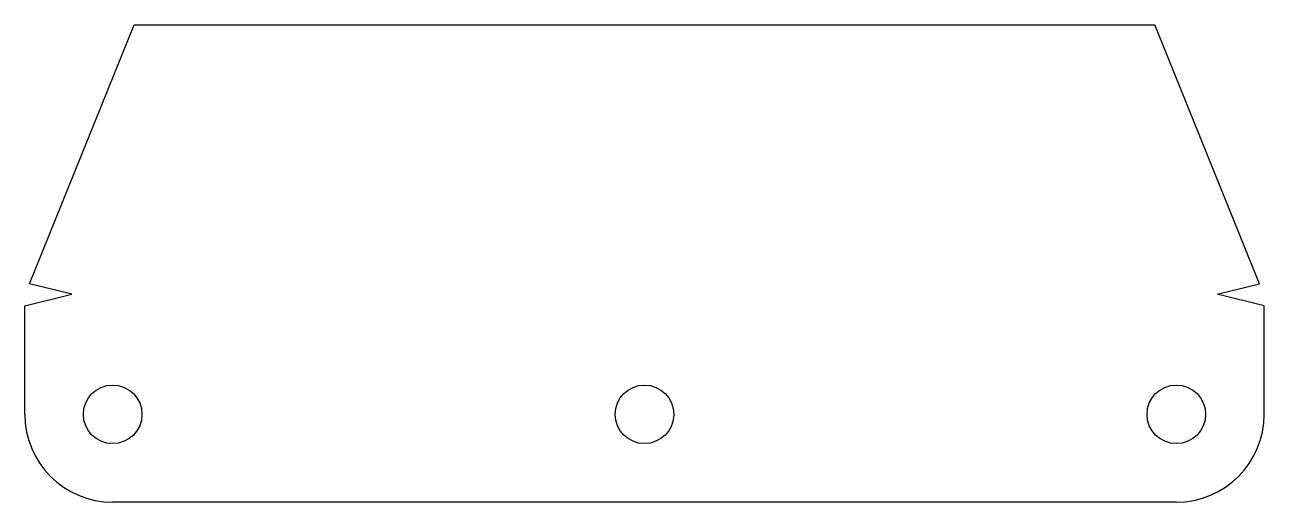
# Model space of a CAD drawing. Extents: x 288 to 500, y 23 to 105.
import ezdxf

# ---------------------------------------------------------------- set-up
doc = ezdxf.new("R2010")
doc.units = 0
doc.layers.get('0').update_dxf_attribs({"linetype": 'CONTINUOUS'})

msp = doc.modelspace()

# ---------------------------------------------------------------- linework, layer by layer
for p, q in [((288.9, 60.6), (306.75, 104.8)), ((306.75, 104.8), (480.93, 104.8)), ((498.78, 60.6), (480.93, 104.8)), ((296.09, 58.8), (288.9, 60.6)), ((491.59, 58.8), (498.78, 60.6)), ((288.09, 56.8), (296.09, 58.8)), ((499.59, 56.8), (491.59, 58.8)), ((288.09, 38.3), (288.09, 56.8)), ((499.59, 38.3), (499.59, 56.8)), ((484.59, 23.3), (303.09, 23.3))]:
    msp.add_line(p, q)
for centre in [(303.09, 38.3), (393.84, 38.3), (484.59, 38.3)]:
    msp.add_circle(centre, 5)
for centre, start, end in [((303.09, 38.3), 180, 270), ((484.59, 38.3), 270, 0)]:
    msp.add_arc(centre, 15, start, end)

doc.saveas('drawing.dxf')
